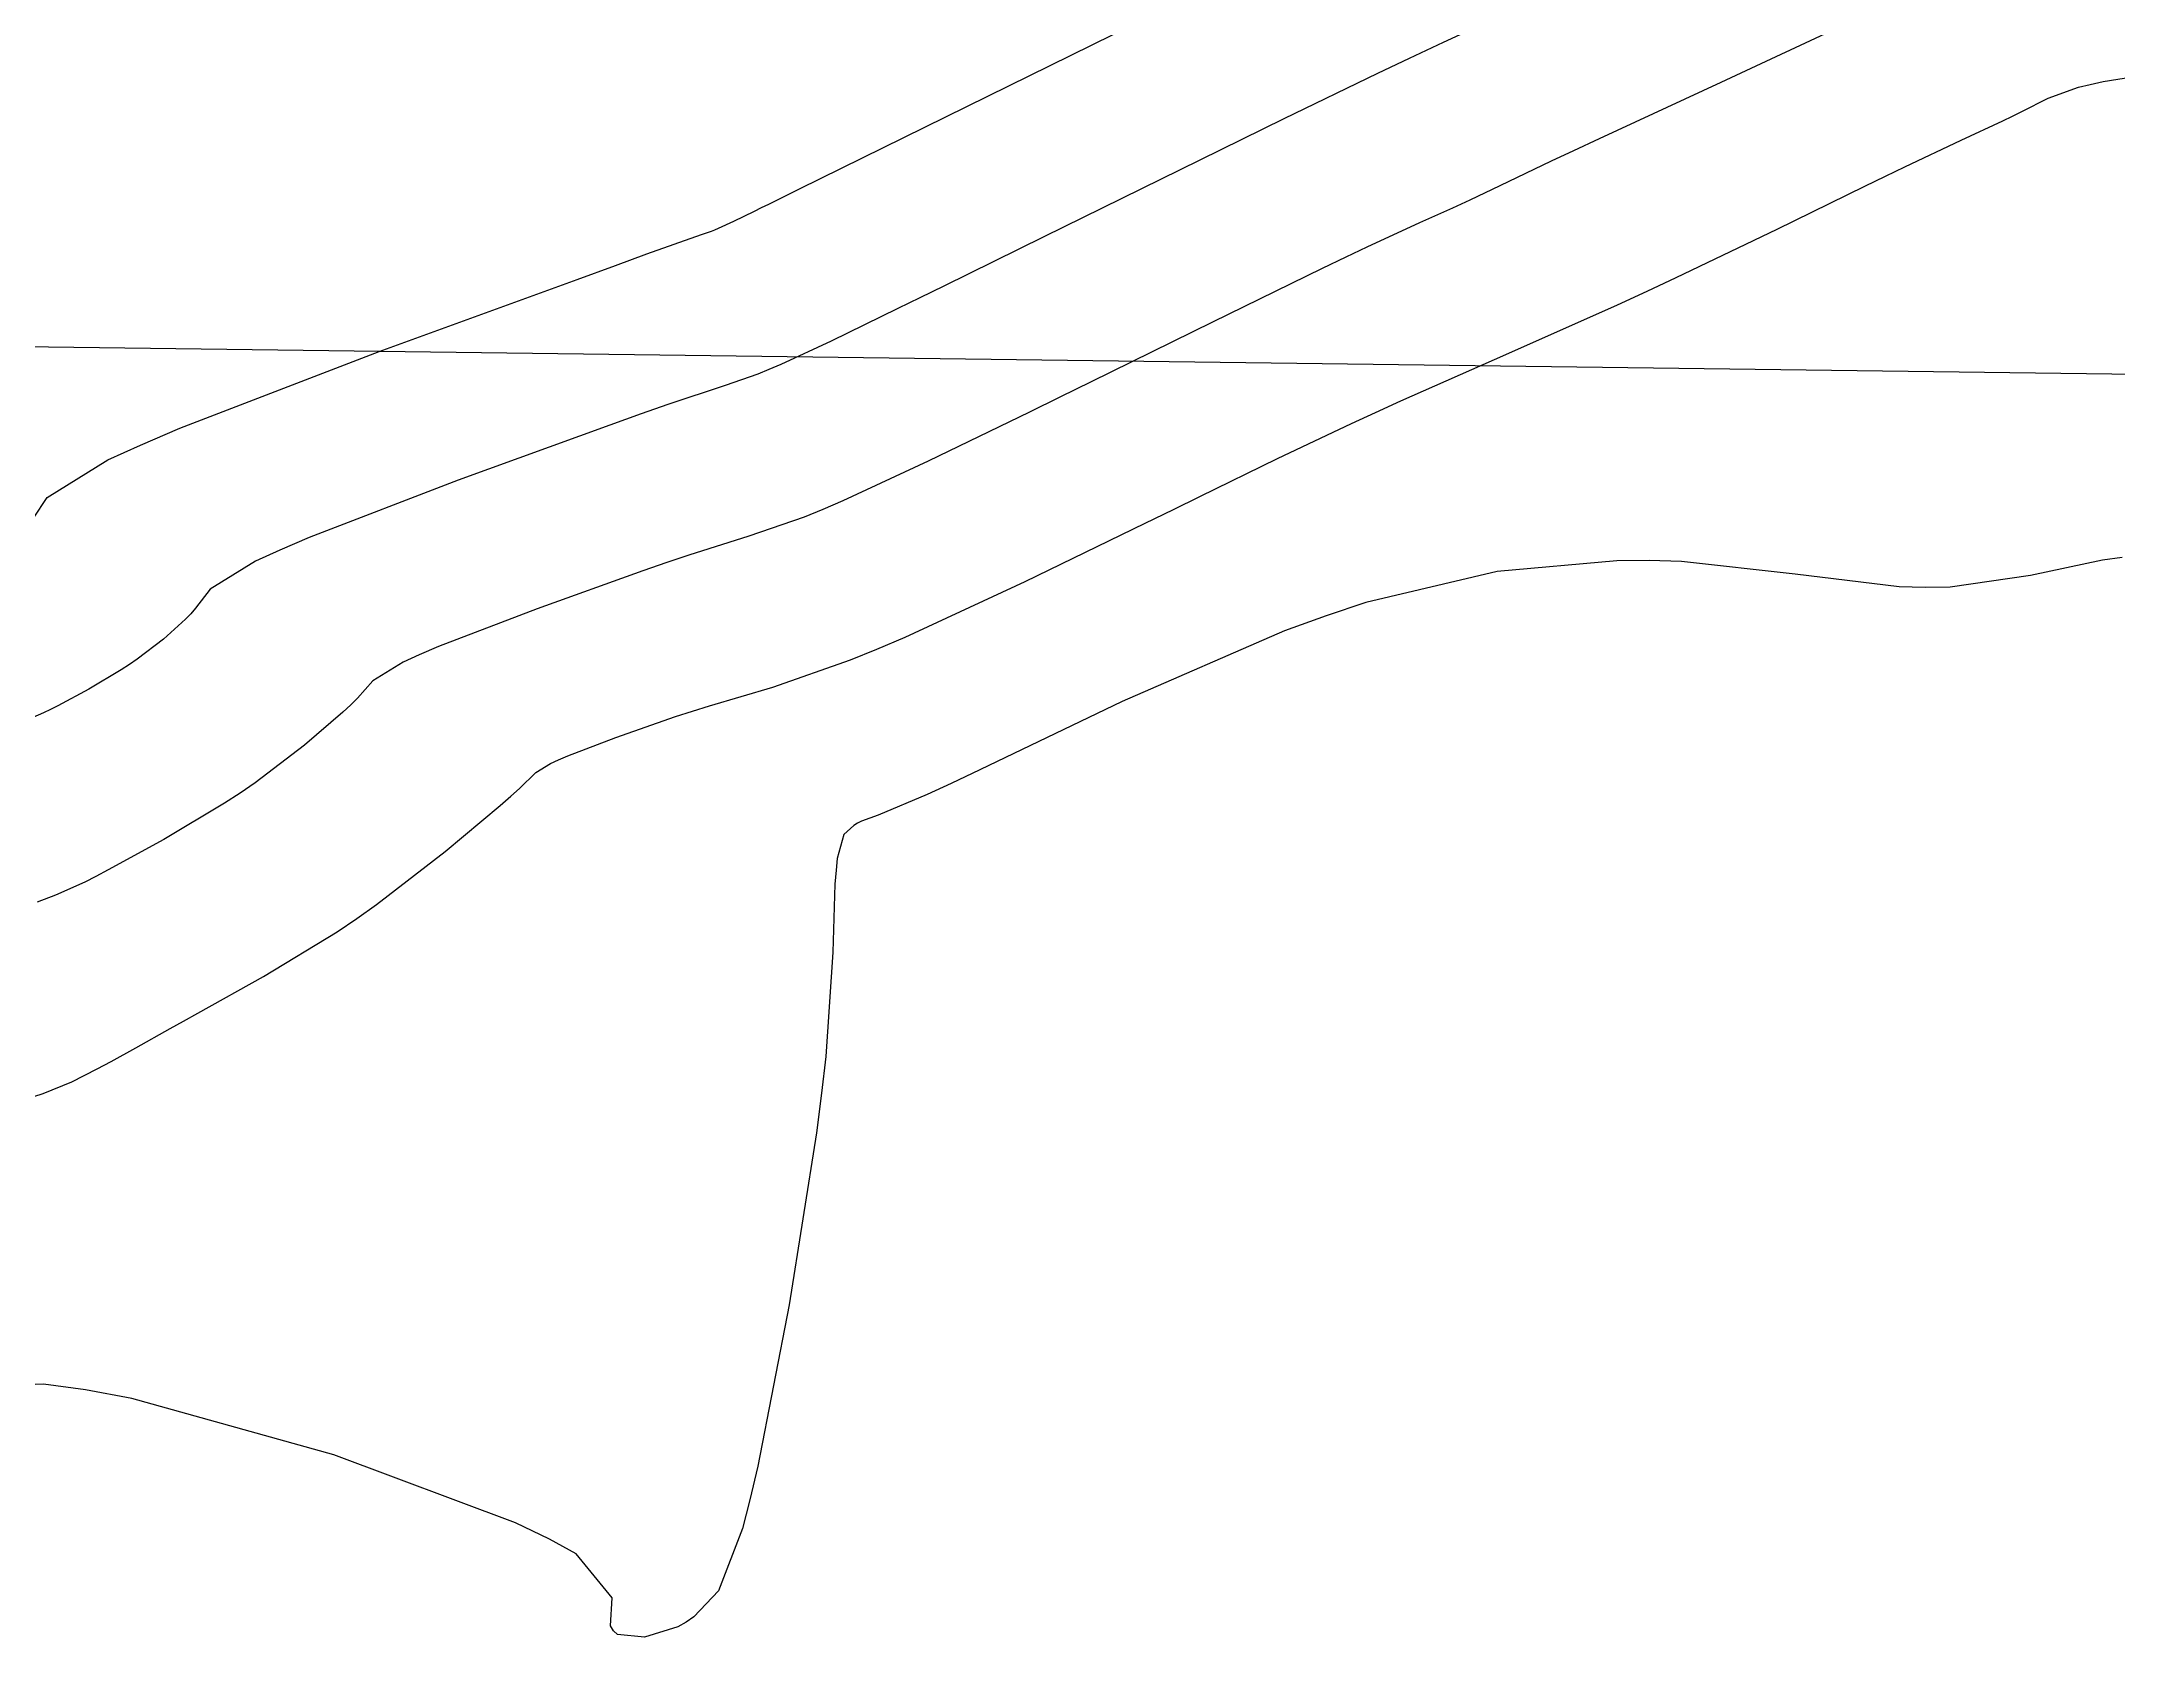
# Model space of a CAD drawing. Header units: metres. Extents: x 837475 to 838479, y 1189012 to 1191015.
# Drawn here: x 838241.2 to 838301.2, y 1190696.8 to 1190743.6 of the extents above; entities that cross this region are included whole.
import ezdxf

# ---------------------------------------------------------------- set-up
doc = ezdxf.new("R2010")
doc.units = ezdxf.units.M
doc.header["$LTSCALE"] = 0.3
for name, color, linetype in [('COTAS 10', 1, 'Continuous'), ('COTAS INT', 252, 'Continuous'), ('VIA2', 121, 'Continuous')]:
    doc.layers.add(name, color=color, linetype=linetype)
doc.styles.get("Standard").update_dxf_attribs({"font": 'simplex.shx'})
doc.dimstyles.get("Standard").update_dxf_attribs({"dimtxt": 0.18, "dimasz": 0.18, "dimexe": 0.18, "dimexo": 0.0625, "dimgap": 0.09, "dimtad": 0, "dimtih": 1, "dimtoh": 1, "dimdec": 4, "dimzin": 0, "dimdsep": 46, "dimtxsty": 'Standard', "dimcen": 0.09, "dimadec": 0, "dimazin": 0, "dimtfac": 1, "dimtdec": 4, "dimtofl": 0, "dimtmove": 0, "dimatfit": 3, "dimfxl": 1, "dimtolj": 1, "dimtzin": 0, "dimarcsym": 0})

# ---------------------------------------------------------------- blocks, each defined once
blk = doc.blocks.new('*D11')
at = {"layer": 'Defpoints', "color": 0, "transparency": 16777216}
for p in [(838417.909, 1190732.507), (837798.033, 1190660.17), (838416.861, 1190652.103)]:
    blk.add_point(p, dxfattribs=at)
at = {"layer": 'VIA2', "color": 0, "lineweight": -2, "transparency": 16777216}
for p, q in [((837798.034, 1190660.232), (837799.083, 1190740.754)), ((837799.261, 1190740.572), (838107.805, 1190736.55)), ((838417.729, 1190732.51), (838109.185, 1190736.532)), ((838416.862, 1190652.165), (838417.911, 1190732.687))]:
    blk.add_line(p, q, dxfattribs=at)
at = {"layer": 'VIA2', "color": 0, "transparency": 16777216}
for points in [[(837799.261, 1190740.602), (837799.261, 1190740.542), (837799.081, 1190740.574)], [(838417.729, 1190732.54), (838417.729, 1190732.48), (838417.909, 1190732.507)]]:
    blk.add_solid(points, dxfattribs=at)
at = {"layer": 'VIA2', "color": 0, "transparency": 16777216, "insert": (838108.495, 1190736.541), "char_height": 0.18, "attachment_point": 5}
blk.add_mtext('\\A1;618.8807', dxfattribs=at)

msp = doc.modelspace()

# ---------------------------------------------------------------- linework, layer by layer
at = {"layer": 'COTAS 10'}
msp.add_lwpolyline([(838301.353, 1190728.728), (838300.781, 1190728.65), (838298.7, 1190728.211), (838296.383, 1190727.873), (838295.663, 1190727.86), (838294.909, 1190727.881), (838291.902, 1190728.248), (838288.619, 1190728.62), (838287.69, 1190728.646), (838286.754, 1190728.638), (838283.3, 1190728.327), (838279.504, 1190727.428), (838278.351, 1190727.048), (838277.154, 1190726.612), (838272.465, 1190724.566), (838268.355, 1190722.594), (838267.524, 1190722.205), (838266.826, 1190721.883), (838265.412, 1190721.287), (838264.928, 1190721.109), (838264.816, 1190721.05), (838264.714, 1190720.988), (838264.422, 1190720.73), (838264.233, 1190720.034), (838264.196, 1190719.697), (838264.165, 1190719.296), (838264.107, 1190717.323), (838263.904, 1190714.312), (838263.781, 1190713.256), (838263.63, 1190712.104), (838262.843, 1190707.14), (838261.938, 1190702.469), (838261.711, 1190701.502), (838261.495, 1190700.676), (838260.8, 1190698.868), (838260.092, 1190698.124), (838259.867, 1190697.969), (838259.629, 1190697.835), (838258.667, 1190697.535), (838257.888, 1190697.612), (838257.766, 1190697.717), (838257.684, 1190697.858), (838257.729, 1190698.667), (838256.685, 1190699.936), (838255.917, 1190700.367), (838254.941, 1190700.832), (838249.688, 1190702.8), (838243.857, 1190704.427), (838242.518, 1190704.678), (838241.297, 1190704.842), (838237.883, 1190704.711)], dxfattribs=at)
at = {"layer": 'COTAS INT'}
for points in [[(838285.878, 1190745.533), (838281.737, 1190743.609), (838280.754, 1190743.147), (838279.841, 1190742.716), (838277.136, 1190741.411), (838274.707, 1190740.215), (838270.195, 1190737.993), (838267.31, 1190736.575), (838266.621, 1190736.236), (838265.978, 1190735.922), (838264.052, 1190734.983), (838262.599, 1190734.309), (838262.254, 1190734.161), (838261.935, 1190734.031), (838260.993, 1190733.702), (838259.337, 1190733.15), (838258.568, 1190732.879), (838257.665, 1190732.557), (838253.28, 1190730.966), (838248.979, 1190729.311), (838248.128, 1190728.948), (838247.425, 1190728.627), (838246.113, 1190727.814), (838245.693, 1190727.263), (838245.553, 1190727.108), (838245.402, 1190726.951), (838244.769, 1190726.376), (838244.011, 1190725.798), (838243.782, 1190725.641), (838243.544, 1190725.484), (838242.612, 1190724.926), (838241.719, 1190724.446), (838241.505, 1190724.338), (838241.306, 1190724.241), (838240.704, 1190723.983)], [(838293.492, 1190744.204), (838289.76, 1190742.456), (838286.241, 1190740.829), (838285.498, 1190740.483), (838284.855, 1190740.182), (838283.368, 1190739.474), (838282.505, 1190739.059), (838282.255, 1190738.943), (838282.002, 1190738.827), (838281.049, 1190738.402), (838279.535, 1190737.702), (838278.928, 1190737.412), (838278.24, 1190737.08), (838275.074, 1190735.532), (838271.564, 1190733.807), (838270.659, 1190733.364), (838269.782, 1190732.935), (838266.856, 1190731.511), (838264.397, 1190730.37), (838263.814, 1190730.121), (838263.275, 1190729.9), (838261.68, 1190729.344), (838259.941, 1190728.799), (838259.31, 1190728.585), (838258.613, 1190728.344), (838255.558, 1190727.248), (838252.715, 1190726.155), (838252.153, 1190725.915), (838251.688, 1190725.703), (838250.82, 1190725.165), (838250.375, 1190724.662), (838250.177, 1190724.471), (838249.946, 1190724.258), (838248.839, 1190723.306), (838247.413, 1190722.22), (838246.981, 1190721.923), (838246.533, 1190721.629), (838244.782, 1190720.579), (838243.172, 1190719.701), (838242.813, 1190719.515), (838242.492, 1190719.353), (838241.648, 1190718.972), (838241.12, 1190718.772)], [(838241.011, 1190729.864), (838241.405, 1190730.462), (838243.162, 1190731.552), (838244.104, 1190731.982), (838245.243, 1190732.467), (838251.002, 1190734.683), (838256.716, 1190736.769), (838257.827, 1190737.173), (838258.734, 1190737.502), (838260.306, 1190738.061), (838260.596, 1190738.162), (838260.694, 1190738.202), (838260.8, 1190738.247), (838261.248, 1190738.455), (838261.841, 1190738.744), (838262.039, 1190738.841), (838262.251, 1190738.945), (838263.14, 1190739.382), (838272.198, 1190743.844)], [(838241.025, 1190713.154), (838241.289, 1190713.241), (838242.122, 1190713.583), (838242.853, 1190713.953), (838243.054, 1190714.058), (838243.254, 1190714.165), (838243.969, 1190714.558), (838244.965, 1190715.119), (838245.343, 1190715.331), (838245.764, 1190715.567), (838247.654, 1190716.624), (838249.783, 1190717.918), (838250.357, 1190718.304), (838250.923, 1190718.702), (838252.908, 1190720.236), (838254.489, 1190721.566), (838254.801, 1190721.834), (838255.057, 1190722.06), (838255.528, 1190722.516), (838255.95, 1190722.778), (838256.177, 1190722.882), (838256.451, 1190722.998), (838257.836, 1190723.531), (838259.562, 1190724.132), (838260.051, 1190724.291), (838260.545, 1190724.447), (838262.367, 1190724.986), (838264.614, 1190725.77), (838265.374, 1190726.08), (838266.195, 1190726.432), (838269.66, 1190728.038), (838273.125, 1190729.722), (838273.945, 1190730.122), (838274.705, 1190730.492), (838276.947, 1190731.591), (838279.084, 1190732.606), (838279.777, 1190732.924), (838280.515, 1190733.258), (838283.546, 1190734.599), (838286.768, 1190736.033), (838287.625, 1190736.427), (838288.468, 1190736.819), (838291.386, 1190738.222), (838293.917, 1190739.463), (838294.515, 1190739.753), (838295.07, 1190740.02), (838296.702, 1190740.791), (838297.904, 1190741.354), (838298.187, 1190741.489), (838298.448, 1190741.616), (838299.209, 1190742.003), (838300.089, 1190742.319), (838300.425, 1190742.402), (838300.801, 1190742.483), (838302.492, 1190742.759)]]:
    msp.add_lwpolyline(points, dxfattribs=at)

# ---------------------------------------------------------------- dimensions: what is measured, and where the dimension line sits
at = {"layer": 'VIA2'}
dim = msp.add_aligned_dim(p1=(837798.03286, 1190660.16958), p2=(838416.861, 1190652.103), distance=80.41115, dimstyle='Standard', dxfattribs=at)
dim.commit()
dim.dimension.update_dxf_attribs({"geometry": '*D11', "text_midpoint": (838108.49502, 1190736.54061)})

doc.saveas('drawing.dxf')
